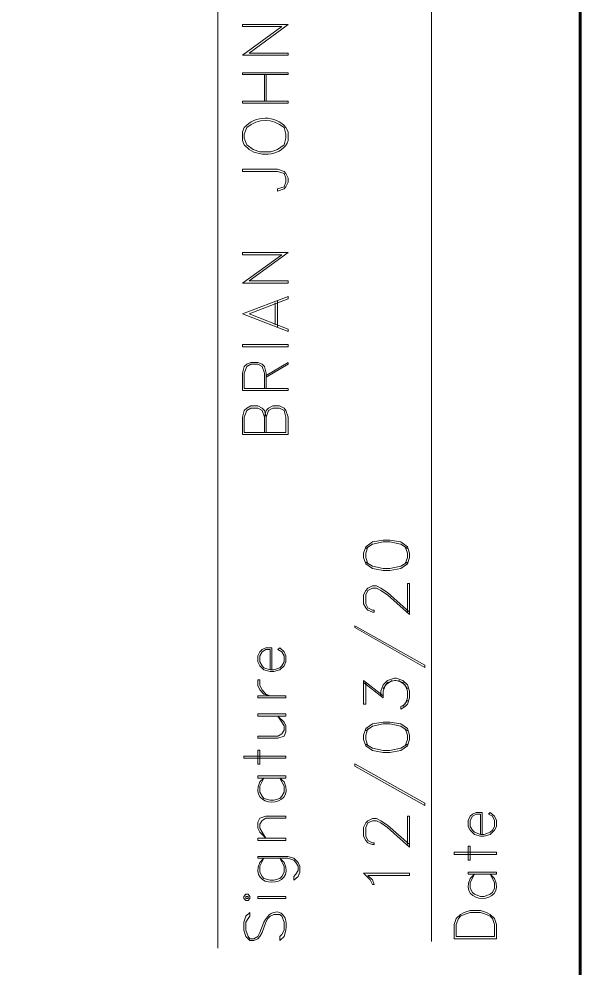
# Model space of a CAD drawing. Header units: inches. Extents: x 5 to 516, y -193 to 129.
# Drawn here: x 143.89 to 147.89, y -68.49 to -61.73 of the extents above; entities that cross this region are included whole.
import ezdxf

# ---------------------------------------------------------------- set-up
doc = ezdxf.new("R2010")
doc.units = ezdxf.units.IN
doc.header["$MEASUREMENT"] = 0
doc.layers.add('PDF4_Geometry', color=7, linetype='Continuous')

msp = doc.modelspace()

# ---------------------------------------------------------------- linework, layer by layer
at = {"layer": 'PDF4_Geometry', "lineweight": 60}
msp.add_lwpolyline([(147.8887598, -127.2829903), (147.8887598, -37.2829831), (12.888749, -37.2829831), (12.888749, -127.2829903)], dxfattribs=at)
at = {"layer": 'PDF4_Geometry', "lineweight": 15}
for points in [[(145.3054262, -68.3496496), (145.3054262, -56.9629816)], [(146.8287596, -68.3029848), (146.8287596, -56.9629842)], [(145.8087592, -61.7696469), (145.4820925, -61.7696469), (145.4820925, -61.7829802), (145.7620925, -61.7829802), (145.4820925, -61.9863136), (145.8087592, -61.9863136)], [(145.8087598, -61.7696474), (145.5287598, -61.9729808), (145.8087598, -61.9729808), (145.8087598, -61.9863141)], [(145.6387596, -62.3163171), (145.6387596, -62.1263171)], [(145.6520924, -62.3163171), (145.6520924, -62.1263171)], [(145.4954258, -62.5029792), (145.4820925, -62.5329792), (145.4820925, -62.5963125), (145.4954258, -62.6263125), (145.5287592, -62.6596459)], [(145.5120928, -62.5029833), (145.4954261, -62.5496499), (145.4954261, -62.5796499), (145.5120928, -62.6263166), (145.5587595, -62.6596499), (145.6054261, -62.6763166), (145.6854261, -62.6763166), (145.7320928, -62.6596499), (145.7787595, -62.6263166), (145.7920928, -62.5796499), (145.7920928, -62.5496499), (145.7787595, -62.5029833)], [(145.8087592, -62.5963125), (145.8087592, -62.5329792), (145.7920925, -62.5029792)], [(145.8087592, -63.392982), (145.4820925, -63.392982), (145.4820925, -63.4096486), (145.7620925, -63.4096486), (145.4820925, -63.612982), (145.8087592, -63.612982)], [(145.8087598, -63.3929793), (145.5287598, -63.5963126), (145.8087598, -63.5963126), (145.8087598, -63.6129793)], [(145.4820931, -63.82965), (145.8087598, -63.7063167), (145.8087598, -63.7229834), (145.5287598, -63.82965), (145.8087598, -63.93965), (145.8087598, -63.9563167)], [(145.7154265, -63.9096468), (145.7154265, -63.7529801)], [(145.7320925, -63.9263162), (145.7320925, -63.7363162)], [(145.4820925, -63.82965), (145.8087592, -63.9563167)], [(145.6520925, -64.3629815), (145.6520925, -64.2529815), (145.6387592, -64.2063148), (145.6220925, -64.1896482), (145.5920925, -64.1763148), (145.5420925, -64.1763148), (145.5120925, -64.1896482), (145.4954258, -64.2063148), (145.4820925, -64.2529815), (145.4820925, -64.3763148), (145.8087592, -64.3763148)], [(145.6387595, -64.3629821), (145.6387595, -64.252982), (145.6220928, -64.2063154), (145.5920928, -64.1896487), (145.5420928, -64.1896487), (145.5120928, -64.2063154), (145.4954261, -64.252982), (145.4954261, -64.3629821), (145.8087595, -64.3629821), (145.8087595, -64.3763154)], [(145.6520924, -64.2829853), (145.808759, -64.189652), (145.808759, -64.1763186), (145.6520924, -64.269652)], [(145.6520925, -64.5663157), (145.6387592, -64.519649), (145.6220925, -64.5029823), (145.5920925, -64.4863157), (145.5420925, -64.4863157), (145.5120925, -64.5029823), (145.4954258, -64.519649), (145.4820925, -64.5663157), (145.4820925, -64.689649), (145.8087592, -64.689649)], [(145.6387595, -64.6763162), (145.6387595, -64.5663162), (145.6220928, -64.5196495), (145.5920928, -64.5029829), (145.5420928, -64.5029829), (145.5120928, -64.5196495), (145.4954261, -64.5663162), (145.4954261, -64.6763162), (145.7920928, -64.6763162)], [(145.6387596, -64.5663173), (145.6520929, -64.5196506), (145.6687596, -64.502984), (145.6987596, -64.4863173), (145.7454262, -64.4863173), (145.7787596, -64.502984), (145.7920929, -64.5196506), (145.8087596, -64.5663173), (145.8087596, -64.6896506)], [(145.6520924, -64.6763162), (145.6520924, -64.5663162), (145.668759, -64.5196495), (145.698759, -64.5029829), (145.7454257, -64.5029829), (145.778759, -64.5196495), (145.7920924, -64.5663162), (145.7920924, -64.6763162)], [(146.6587597, -65.5029832), (146.612093, -65.4729832), (146.532093, -65.4563166), (146.4854263, -65.4563166), (146.4087597, -65.4729832), (146.362093, -65.5029832)], [(146.375426, -65.4896504), (146.3620927, -65.5363171), (146.3620927, -65.5663171), (146.375426, -65.6129838)], [(146.6420929, -65.6129822), (146.6587595, -65.5663155), (146.6587595, -65.5363155), (146.6420929, -65.4896488)], [(146.3620932, -65.5996494), (146.4087599, -65.6296494), (146.4854265, -65.646316), (146.5320932, -65.646316), (146.6120932, -65.6296494), (146.6587599, -65.5996494)], [(146.6720925, -65.9729784), (146.5154258, -65.8329784), (146.4687591, -65.8029784), (146.4387591, -65.7863117), (146.4087591, -65.7863117), (146.3754258, -65.8029784), (146.3620925, -65.8329784), (146.3620925, -65.8963117), (146.3754258, -65.9263117), (146.4087591, -65.9429784), (146.4220925, -65.9429784), (146.4220925, -65.9563117), (146.4087591, -65.9563117), (146.3754258, -65.9429784), (146.3620925, -65.9263117), (146.3454258, -65.8963117), (146.3454258, -65.8329784), (146.3620925, -65.8029784), (146.3754258, -65.7863117), (146.4087591, -65.769645), (146.4387591, -65.769645), (146.4687591, -65.7863117), (146.5154258, -65.8163117), (146.6720925, -65.9563117)], [(146.6587597, -65.9563117), (146.6587597, -65.7529784), (146.672093, -65.7529784), (146.672093, -65.9729784)], [(145.6920924, -66.3663188), (145.6920924, -66.2096521), (145.6487591, -66.2096521), (145.6220924, -66.2229855), (145.6054258, -66.2396521), (145.5920924, -66.2663188), (145.5920924, -66.3096521), (145.6054258, -66.3396521), (145.6354258, -66.3663188), (145.6787591, -66.3796521), (145.7054258, -66.3796521), (145.7487591, -66.3663188), (145.7787591, -66.3396521), (145.7920924, -66.3096521), (145.7920924, -66.2663188), (145.7787591, -66.2396521), (145.7487591, -66.2096521)], [(145.6787596, -66.3663188), (145.6787596, -66.2229855), (145.6487596, -66.2229855), (145.622093, -66.2396521), (145.6054263, -66.2663188), (145.6054263, -66.3096521), (145.622093, -66.3396521), (145.6354263, -66.3529855), (145.6787596, -66.3663188), (145.7054263, -66.3663188), (145.7487596, -66.3529855), (145.762093, -66.3396521), (145.7787597, -66.3096521), (145.7787597, -66.2663188), (145.762093, -66.2396521), (145.7354263, -66.2229855), (145.7487596, -66.2096521)], [(146.362093, -66.4563156), (146.362093, -66.6129822), (146.3454264, -66.6129822), (146.3454264, -66.4429822), (146.4854264, -66.5529822)], [(146.3454264, -66.4563118), (146.4854264, -66.5663118)], [(146.4687598, -66.5529847), (146.4687598, -66.5196513), (146.4854264, -66.4729847), (146.5154264, -66.4429847), (146.5654264, -66.426318), (146.5787598, -66.426318), (146.6254265, -66.4429847), (146.6587598, -66.4729847), (146.6720931, -66.5196513), (146.6720931, -66.566318), (146.6587598, -66.6129847), (146.6420931, -66.6296513), (146.6120931, -66.646318), (146.6120931, -66.6296513)], [(146.4854258, -66.5029833), (146.5154258, -66.4563166), (146.5654258, -66.4429833), (146.5787591, -66.4429833), (146.6254258, -66.4563166), (146.6587591, -66.5029833)], [(146.4854258, -66.5663175), (146.4854258, -66.5196508), (146.5020924, -66.4729841), (146.5487591, -66.4429841)], [(146.5954264, -66.442979), (146.6420931, -66.472979), (146.6587597, -66.5196456), (146.6587597, -66.5663123), (146.6420931, -66.612979), (146.6120931, -66.6296456)], [(146.6587597, -66.5829801), (146.6254264, -66.6296467)], [(146.375426, -66.7863153), (146.3620927, -66.832982), (146.3620927, -66.862982), (146.375426, -66.9096487)], [(146.6587597, -66.8029847), (146.612093, -66.7696514), (146.532093, -66.7529847), (146.4854263, -66.7529847), (146.4087597, -66.7696514), (146.362093, -66.8029847)], [(146.6420929, -66.909647), (146.6587595, -66.8629804), (146.6587595, -66.8329804), (146.6420929, -66.7863137)], [(146.3620932, -66.8963142), (146.4087599, -66.9263142), (146.4854265, -66.9429809), (146.5320932, -66.9429809), (146.6120932, -66.9263142), (146.6587599, -66.8963142)], [(145.7787597, -67.1663145), (145.7487597, -67.1396479), (145.7787597, -67.1963145), (145.7787597, -67.2396479), (145.7620931, -67.2663145), (145.7487597, -67.2829812), (145.7054264, -67.2963145), (145.6787597, -67.2963145), (145.6354264, -67.2829812), (145.622093, -67.2663145), (145.6054264, -67.2396479), (145.6054264, -67.1963145), (145.6354264, -67.1396479), (145.6054264, -67.1663145)], [(146.6587597, -67.6129823), (146.6587597, -67.409649), (146.672093, -67.409649), (146.672093, -67.629649)], [(147.1920926, -67.5396452), (147.1920926, -67.3829785), (147.1487592, -67.3829785), (147.1220925, -67.3963118), (147.1054259, -67.4096452), (147.0920925, -67.4396452), (147.0920925, -67.4829785), (147.1054259, -67.5096452), (147.1354259, -67.5396452), (147.1787592, -67.5529785), (147.2054259, -67.5529785), (147.2487592, -67.5396452), (147.2787592, -67.5096452), (147.2920926, -67.4829785), (147.2920926, -67.4396452), (147.2787592, -67.4096452), (147.2487592, -67.3829785)], [(147.1787598, -67.5396452), (147.1787598, -67.3963118), (147.1487598, -67.3963118), (147.1220931, -67.4096452), (147.1054264, -67.4396452), (147.1054264, -67.4829785), (147.1220931, -67.5096452), (147.1354264, -67.5229785), (147.1787598, -67.5396452), (147.2054264, -67.5396452), (147.2487598, -67.5229785), (147.2654264, -67.5096452), (147.2787598, -67.4829785), (147.2787598, -67.4396452), (147.2654264, -67.4096452), (147.2354264, -67.3963118), (147.2487598, -67.3829785)], [(146.6720925, -67.629649), (146.5154258, -67.489649), (146.4687591, -67.4563156), (146.4387591, -67.4429823), (146.4087591, -67.4429823), (146.3754258, -67.4563156), (146.3620925, -67.489649), (146.3620925, -67.5529823), (146.3754258, -67.5829823), (146.4087591, -67.599649), (146.4220925, -67.599649), (146.4220925, -67.6129823), (146.4087591, -67.6129823), (146.3754258, -67.599649), (146.3620925, -67.5829823), (146.3454258, -67.5529823), (146.3454258, -67.489649), (146.3620925, -67.4563156), (146.3754258, -67.4429823), (146.4087591, -67.4263156), (146.4387591, -67.4263156), (146.4687591, -67.4429823), (146.5154258, -67.4729823), (146.6720925, -67.6129823)], [(145.7787597, -67.7396484), (145.7487597, -67.7096484), (145.7787597, -67.7663151), (145.7787597, -67.8096485), (145.7620931, -67.8396485), (145.7487597, -67.8529818), (145.7054264, -67.8663151), (145.6787597, -67.8663151), (145.6354264, -67.8529818), (145.622093, -67.8396485), (145.6054264, -67.8096485), (145.6054264, -67.7663151), (145.6354264, -67.7096484), (145.6054264, -67.7396484)], [(147.2787598, -67.852984), (147.2487598, -67.822984), (147.2787598, -67.882984), (147.2787598, -67.922984), (147.2654265, -67.952984), (147.2487598, -67.9663173), (147.2054265, -67.982984), (147.1787598, -67.982984), (147.1354265, -67.9663173), (147.1220932, -67.952984), (147.1054265, -67.922984), (147.1054265, -67.882984), (147.1354265, -67.822984), (147.1054265, -67.852984)], [(145.6354262, -68.166313), (145.6054262, -68.2396463), (145.5920929, -68.266313), (145.5620929, -68.2829797), (145.5354262, -68.2829797), (145.5220929, -68.266313), (145.5054262, -68.2229796), (145.5054262, -68.166313), (145.5220929, -68.1396463), (145.5354262, -68.1229796), (145.5354262, -68.096313), (145.5054262, -68.1229796), (145.4920929, -68.166313), (145.4920929, -68.2229796), (145.5054262, -68.266313), (145.5354262, -68.296313), (145.5620929, -68.296313), (145.5920929, -68.2829797), (145.6054262, -68.266313), (145.6220929, -68.2396463), (145.6487595, -68.166313), (145.6620929, -68.1396463), (145.6787595, -68.1229796), (145.7054262, -68.1096463), (145.7487595, -68.1096463), (145.7620929, -68.1229796), (145.7787595, -68.166313), (145.7787595, -68.2229796), (145.7620929, -68.2529797), (145.7487595, -68.266313), (145.7487595, -68.296313), (145.7787595, -68.266313), (145.7920929, -68.2229796)]]:
    msp.add_lwpolyline(points, dxfattribs=at)
for points in [[(145.4820925, -62.1129819), (145.4820925, -62.1263152), (145.8087592, -62.1263152), (145.8087592, -62.1129819)], [(145.8087595, -62.3163166), (145.8087595, -62.3296499), (145.4820928, -62.3296499), (145.4820928, -62.3163166)], [(145.7320925, -62.9563172), (145.7787592, -62.9396505), (145.7920925, -62.9263172), (145.8087592, -62.8929838), (145.8087592, -62.8629838), (145.7920925, -62.8296505), (145.7787592, -62.8163172), (145.7320925, -62.7996505), (145.4820925, -62.7996505), (145.4820925, -62.8163172), (145.7320925, -62.8163172), (145.7787592, -62.8296505), (145.7920925, -62.8629838), (145.7920925, -62.8929838), (145.7787592, -62.9263172), (145.7320925, -62.9396505)], [(145.8087592, -64.0496506), (145.4820925, -64.0496506), (145.4820925, -64.0663173), (145.8087592, -64.0663173)], [(146.3454264, -65.5663174), (146.362093, -65.6129841), (146.4087597, -65.6463174), (146.4854264, -65.6596507), (146.532093, -65.6596507), (146.6120931, -65.6463174), (146.6587597, -65.6129841), (146.6720931, -65.5663174), (146.6720931, -65.5363174), (146.6587597, -65.4896507), (146.6120931, -65.4563174), (146.532093, -65.442984), (146.4854264, -65.442984), (146.4087597, -65.4563174), (146.362093, -65.4896507), (146.3454264, -65.5363174)], [(146.7820931, -66.3329841), (146.2820931, -66.0529841), (146.2820931, -66.0663174), (146.7820931, -66.3496508)], [(145.592093, -66.4396513), (145.6054263, -66.4396513), (145.6054263, -66.4796513), (145.622093, -66.5096513), (145.6487596, -66.5396513), (145.6787596, -66.5529847), (145.6354263, -66.5396513), (145.6054263, -66.5096513), (145.592093, -66.4796513)], [(145.7920931, -66.5529841), (145.5920931, -66.5529841), (145.5920931, -66.5663175), (145.7920931, -66.5663175)], [(145.7920931, -66.6796489), (145.5920931, -66.6796489), (145.5920931, -66.6963156), (145.7920931, -66.6963156)], [(145.7354265, -66.6963194), (145.7620931, -66.7396527), (145.7787598, -66.7663194), (145.7787598, -66.7963194), (145.7620931, -66.822986), (145.7354265, -66.8396527), (145.5920931, -66.8396527), (145.5920931, -66.8529861), (145.7354265, -66.8529861), (145.7787598, -66.8396527), (145.7920931, -66.8096527), (145.7920931, -66.7663194), (145.7787598, -66.7396527)], [(146.3454264, -66.8629823), (146.362093, -66.9096489), (146.4087597, -66.9429823), (146.4854264, -66.9563156), (146.532093, -66.9563156), (146.6120931, -66.9429823), (146.6587597, -66.9096489), (146.6720931, -66.8629823), (146.6720931, -66.8329823), (146.6587597, -66.7863156), (146.6120931, -66.7529822), (146.532093, -66.7396489), (146.4854264, -66.7396489), (146.4087597, -66.7529822), (146.362093, -66.7863156), (146.3454264, -66.8329823)], [(145.6054264, -66.9396451), (145.6054264, -67.0396451), (145.5920931, -67.0396451), (145.5920931, -66.9396451)], [(145.792093, -66.9829836), (145.4920929, -66.9829836), (145.4920929, -66.996317), (145.792093, -66.996317)], [(146.7820931, -67.3163181), (146.2820931, -67.036318), (146.2820931, -67.0529847), (146.7820931, -67.3329847)], [(145.7920931, -67.1229812), (145.5920931, -67.1229812), (145.5920931, -67.1396479), (145.7920931, -67.1396479)], [(145.7920925, -67.4096509), (145.7920925, -67.4229842), (145.6487592, -67.4229842), (145.6220925, -67.4396509), (145.6054258, -67.4663175), (145.6054258, -67.4963175), (145.6220925, -67.5229842), (145.6487592, -67.5663175), (145.6054258, -67.5229842), (145.5920925, -67.4963175), (145.5920925, -67.4529842), (145.6054258, -67.4229842), (145.6487592, -67.4096509)], [(145.7920931, -67.5663135), (145.5920931, -67.5663135), (145.5920931, -67.5829801), (145.7920931, -67.5829801)], [(147.2920931, -67.6663162), (146.992093, -67.6663162), (146.992093, -67.6829829), (147.2920931, -67.6829829)], [(147.1054266, -67.6229812), (147.1054266, -67.7229812), (147.0920932, -67.7229812), (147.0920932, -67.6229812)], [(145.8487598, -67.8663157), (145.8787598, -67.839649), (145.8920931, -67.809649), (145.8920931, -67.7663157), (145.8787598, -67.739649), (145.8487598, -67.709649), (145.8054265, -67.6963157), (145.5920931, -67.6963157), (145.5920931, -67.709649), (145.8054265, -67.709649), (145.8487598, -67.7229823), (145.8620931, -67.739649), (145.8787598, -67.7663157), (145.8787598, -67.7963157), (145.8620931, -67.8229823), (145.8487598, -67.839649)], [(146.672093, -67.8163143), (146.672093, -67.832981), (146.3754263, -67.832981), (146.4087597, -67.862981), (146.422093, -67.8963143), (146.4087597, -67.8963143), (146.392093, -67.862981), (146.3454263, -67.8163143)], [(147.2920932, -67.8096506), (147.0920932, -67.8096506), (147.0920932, -67.822984), (147.2920932, -67.822984)], [(145.4920929, -67.996317), (145.5054263, -68.0096504), (145.5220929, -68.0096504), (145.5354263, -67.996317), (145.5354263, -67.9829837), (145.5220929, -67.966317), (145.5054263, -67.966317), (145.4920929, -67.9829837)], [(145.5054257, -67.9829837), (145.5054257, -67.996317), (145.5220924, -67.996317), (145.5220924, -67.9829837)], [(145.7920931, -67.9829837), (145.5920931, -67.9829837), (145.5920931, -67.996317), (145.7920931, -67.996317)], [(147.2920931, -68.2829856), (147.2920931, -68.1829856), (147.2787597, -68.1396523), (147.2487597, -68.1096523), (147.2220931, -68.0963189), (147.1787597, -68.0829856), (147.1054264, -68.0829856), (147.0620931, -68.0963189), (147.0354264, -68.1096523), (147.0054264, -68.1396523), (146.992093, -68.1829856), (146.992093, -68.2829856)], [(147.2787592, -68.2663162), (147.2787592, -68.1829829), (147.2654259, -68.1396496), (147.2487592, -68.1229829), (147.2220925, -68.1096496), (147.1787592, -68.0963162), (147.1054258, -68.0963162), (147.0620925, -68.1096496), (147.0354258, -68.1229829), (147.0220925, -68.1396496), (147.0054258, -68.1829829), (147.0054258, -68.2663162)]]:
    msp.add_lwpolyline(points, close=True, dxfattribs=at)
for points in [[(145.7920925, -62.5029792), (145.7205369, -62.4119792), (145.5690369, -62.4165903), (145.4954258, -62.5029792)], [(145.7787595, -62.5029833), (145.6934261, -62.4348721), (145.5974261, -62.4348721), (145.5120928, -62.5029833)], [(145.5287592, -62.6596459), (145.6148147, -62.7169237), (145.7681481, -62.7049792), (145.8087592, -62.5963125)], [(145.6054264, -67.1663145), (145.5177041, -67.3570368), (145.8664819, -67.3570368), (145.7787597, -67.1663145)], [(145.6054264, -67.7396484), (145.5170375, -67.9280929), (145.8671486, -67.9280929), (145.7787597, -67.7396484)], [(147.1054265, -67.852984), (147.0183154, -68.0436506), (147.365871, -68.0436506), (147.2787598, -67.852984)], [(145.6354262, -68.166313), (145.6939262, -68.0429241), (145.8155373, -68.0822574), (145.7920929, -68.2229796)]]:
    msp.add_open_spline(points, degree=3, dxfattribs=at)

doc.saveas('drawing.dxf')
